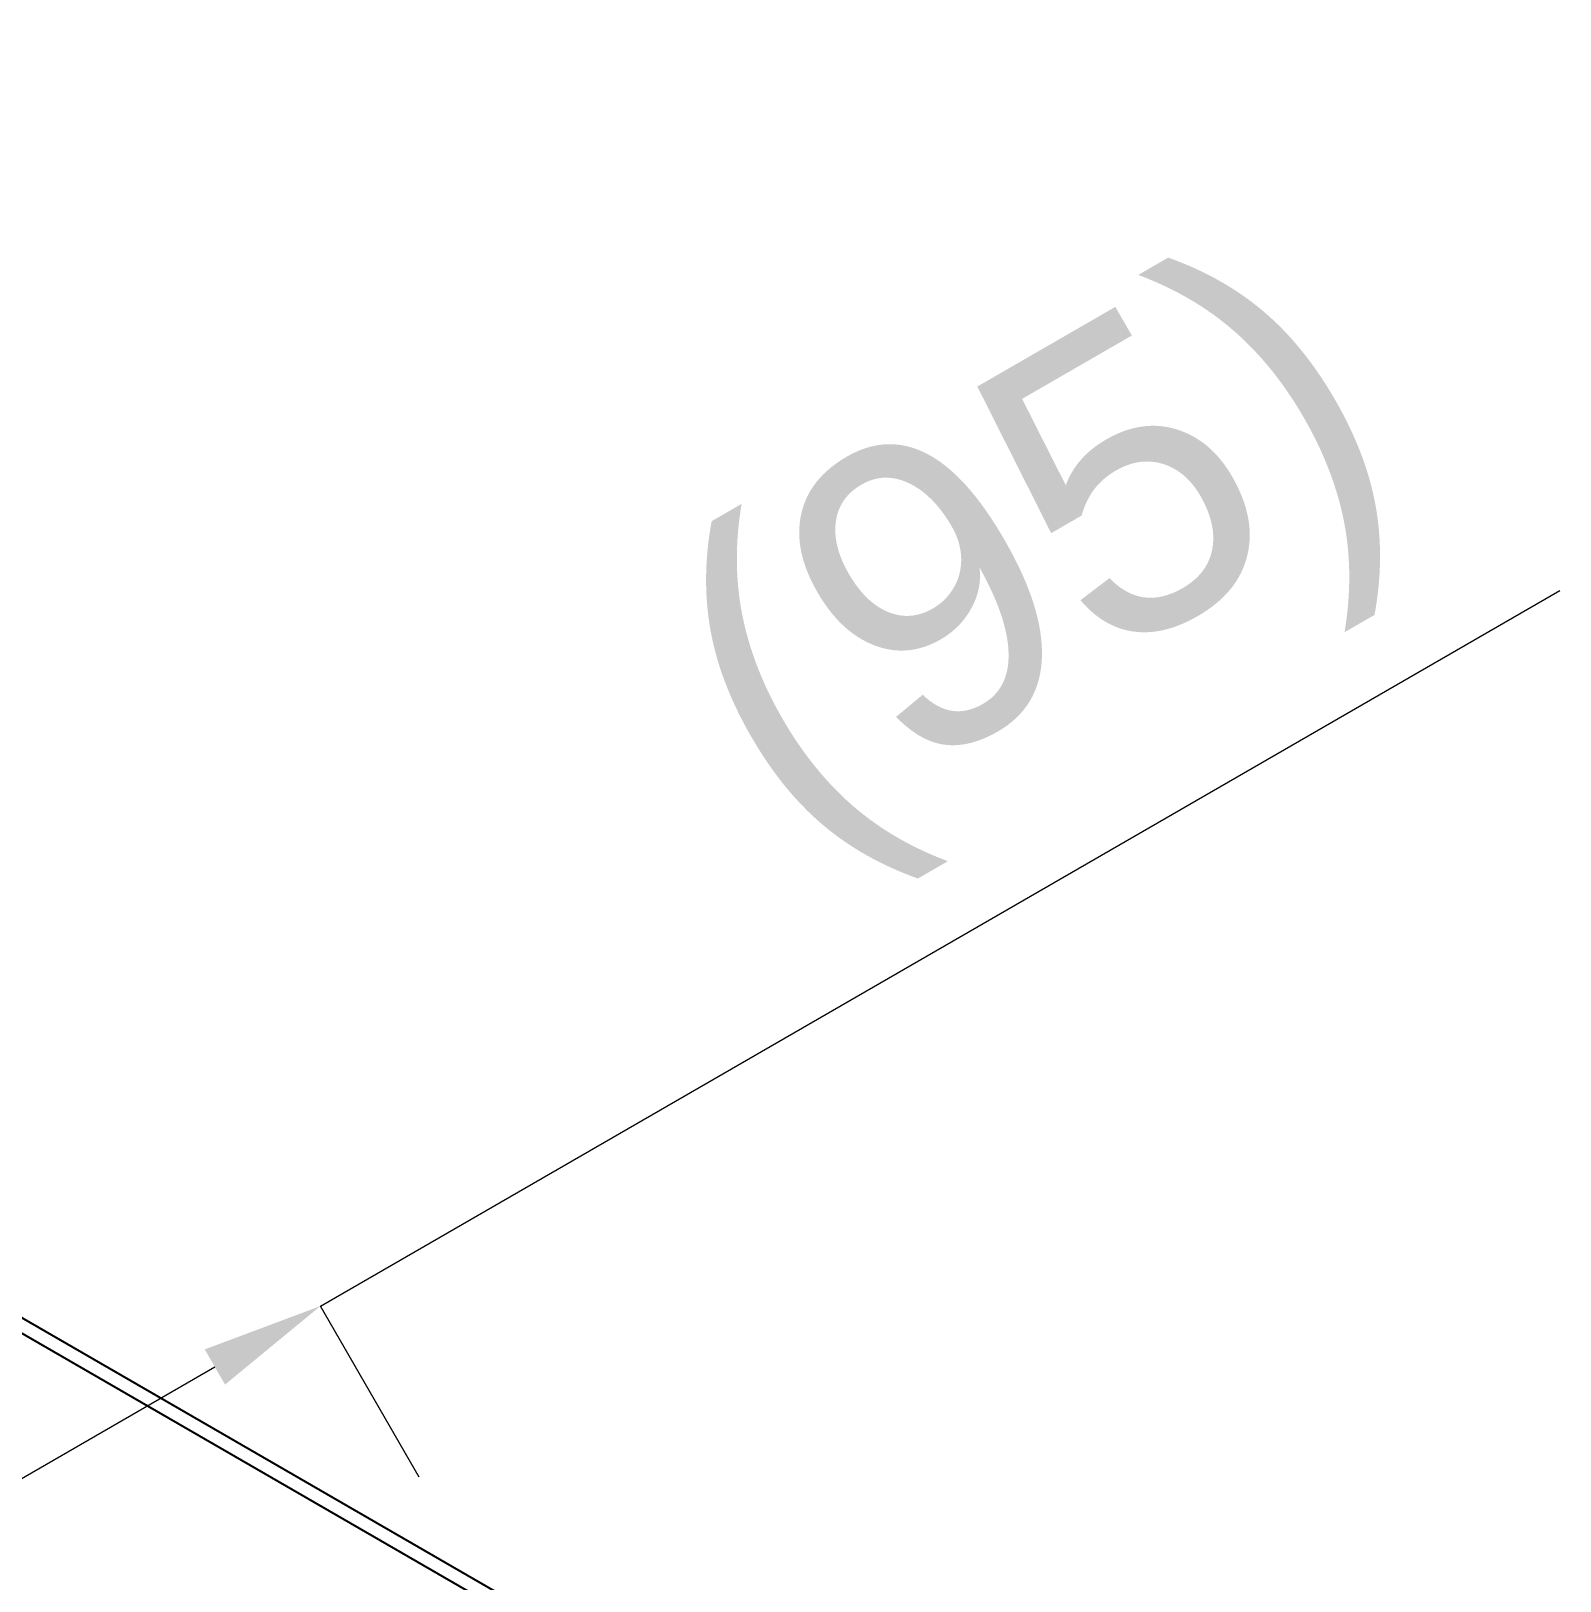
# Model space of a CAD drawing. Extents: x 0 to 1354, y -165 to 827.
# Drawn here: x 957.2 to 1007.4, y 146.8 to 197.6 of the extents above; entities that cross this region are included whole.
import ezdxf

# ---------------------------------------------------------------- set-up
doc = ezdxf.new("R2010")
doc.units = 0
doc.header["$LTSCALE"] = 10
doc.header["$MEASUREMENT"] = 0
doc.header["$PDMODE"] = 3
doc.header["$PDSIZE"] = -10
doc.layers.get('0').update_dxf_attribs({"linetype": 'CONTINUOUS'})
doc.layers.get('DEFPOINTS').update_dxf_attribs({"linetype": 'CONTINUOUS'})
doc.styles.add('Daelim Dimension', font='')
doc.styles.get('Daelim Dimension').set_extended_font_data('나눔고딕')
doc.dimstyles.new('DEFAULT', dxfattribs={"dimscale": 2, "dimtxt": 2, "dimasz": 2, "dimexe": 0, "dimexo": 2, "dimgap": 1, "dimtad": 1, "dimdec": 1, "dimzin": 9, "dimdsep": 46, "dimtxsty": 'Daelim Dimension', "dimcen": 0.5, "dimclrd": 252, "dimclre": 252, "dimclrt": 3, "dimadec": 1, "dimazin": 0, "dimtfac": 1, "dimtdec": 1, "dimtix": 1, "dimtmove": 0, "dimatfit": 3, "dimfxl": 1, "dimtolj": 1, "dimtzin": 1, "dimlwd": 9, "dimlwe": 9, "dimarcsym": 0})

# ---------------------------------------------------------------- blocks, each defined once
blk = doc.blocks.new('*D14')
at = {"color": 5, "lineweight": 9, "ltscale": 0.5, "transparency": 16777216}
for p, q in [((966.7118519044966, 155.7937119705531), (1007.392805024183, 179.2807321206982)), ((969.9524358292526, 150.1808227287225), (966.7118519044966, 155.7937119705531)), ((937.2098528740919, 138.7608257533085), (963.2477451610022, 153.7937208531539)), ((936.9863300553534, 131.1479453940785), (933.7457461305974, 136.7608346359092))]:
    blk.add_line(p, q, dxfattribs=at)
at = {"color": 5, "ltscale": 0.5, "transparency": 16777216}
for points in [[(962.9144133081022, 154.3710719770697), (963.581077013902, 153.2163697292381), (966.7118519044966, 155.7937119705531)], [(936.876521021192, 139.3381768772243), (937.5431847269917, 138.1834746293927), (933.7457461305974, 136.7608346359092)]]:
    blk.add_solid(points, dxfattribs=at)
at = {"layer": 'DEFPOINTS', "color": 0, "ltscale": 0.5, "transparency": 16777216}
for p in [(966.7118519044966, 155.7937119705531), (971.9524269466519, 146.716715985228), (938.9863211727527, 127.6838386505841)]:
    blk.add_point(p, dxfattribs=at)
at = {"color": 7, "ltscale": 0.5, "transparency": 16777216, "insert": (990.5608859050565, 179.7850173389474), "char_height": 10, "attachment_point": 5, "rotation": 29.999853083075347, "style": 'Daelim Dimension'}
blk.add_mtext('\\A1;(95)', dxfattribs=at)

msp = doc.modelspace()

# ---------------------------------------------------------------- linework, layer by layer
at = {"color": 9, "linetype": 'Continuous'}
msp.add_line((997.1929624640029, 131.6371282931386), (882.9947418527529, 197.5680101481887), dxfattribs=at)
at = {"color": 7, "linetype": 'Continuous'}
msp.add_line((997.9429497387528, 131.7114201199886), (883.744729127503, 197.6423019749886), dxfattribs=at)

# ---------------------------------------------------------------- dimensions: what is measured, and where the dimension line sits
at = {"color": 5, "ltscale": 0.5}
dim = msp.add_linear_dim(base=(966.7118519044966, 155.7937119705531), p1=(938.9863211727527, 127.6838386505841), p2=(971.9524269466519, 146.716715985228), angle=29.999853083075358, text='(95)', dimstyle='DEFAULT', override={"dimtxt": 5, "dimdec": 0, "dimclrd": 5, "dimclre": 5, "dimclrt": 7}, dxfattribs=at)
dim.commit()
dim.dimension.update_dxf_attribs({"geometry": '*D14', "text_midpoint": (994.9871895654522, 172.1183891097829), "dimtype": 161})

doc.saveas('drawing.dxf')
